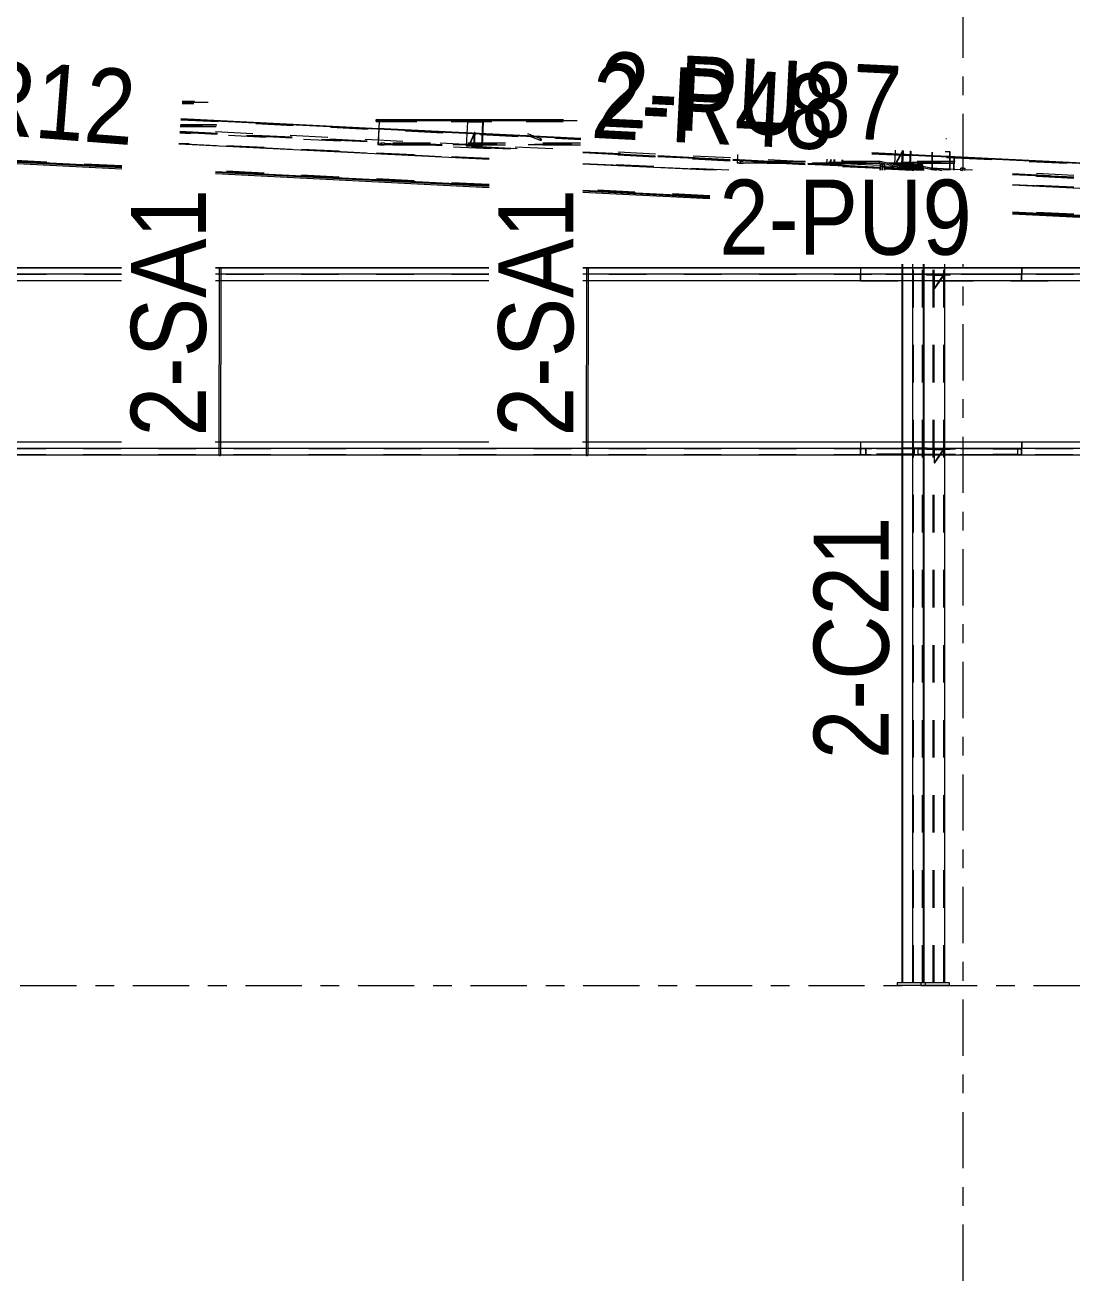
# Model space of a CAD drawing. Header units: millimetres. Extents: x -72 to 1100, y -472 to 348.
# Drawn here: x 757.8 to 813.6, y -15.8 to 51.2 of the extents above; entities that cross this region are included whole.
import ezdxf

# ---------------------------------------------------------------- set-up
doc = ezdxf.new("R2010")
doc.units = ezdxf.units.MM
for name, pattern in [('XKITLINE00', [0]), ('XKITLINE02', [4, 2, -2]), ('XKITLINE03', [6, 3, -1, 1, -1])]:
    doc.linetypes.add(name, pattern=pattern)
for name, color, linetype, lineweight in [('Part', 2, 'Continuous', 0), ('PartMark', 7, 'Continuous', 0), ('S-grid', 1, 'Continuous', 0)]:
    doc.layers.add(name, color=color, linetype=linetype, lineweight=lineweight)
doc.styles.add('ARIAL', font='ARIAL.TTF')

# ---------------------------------------------------------------- blocks, each defined once
blk = doc.blocks.new('*A6')
at = {"layer": 'S-grid', "color": 1, "linetype": 'XKITLINE03', "lineweight": 0}
blk.add_line((-22.448, 0), (1057.351, 0), dxfattribs=at)
blk = doc.blocks.new('*A514')
at = {"layer": 'Part', "color": 7, "linetype": 'XKITLINE02', "lineweight": 0}
for p, q in [((766.103, 46.139), (787.418, 45.094)), ((766.105, 46.17), (787.419, 45.125)), ((776.944, 45.653), (776.654, 45.667)), ((782.534, 44.044), (766.004, 44.855)), ((766.005, 44.872), (782.534, 44.062)), ((782.534, 44.076), (766.006, 44.886)), ((802.926, 44.333), (807.33, 44.118)), ((802.928, 44.365), (807.337, 44.149)), ((807.084, 44.176), (806.155, 44.221)), ((807.084, 44.143), (806.155, 44.188)), ((795.305, 43.45), (787.533, 43.831)), ((787.533, 43.817), (795.015, 43.45)), ((794.657, 43.45), (787.533, 43.799)), ((807.298, 43.45), (807.33, 44.118)), ((807.33, 44.118), (807.337, 44.149)), ((807.337, 44.149), (807.338, 44.163))]:
    blk.add_line(p, q, dxfattribs=at)
at = {"layer": 'Part', "color": 2, "linetype": 'XKITLINE00', "lineweight": 0}
for p, q in [((787.418, 45.107), (766.104, 46.152)), ((776.654, 45.667), (766.107, 46.185)), ((787.42, 45.14), (776.944, 45.653)), ((782.534, 44.029), (766.003, 44.839)), ((806.155, 44.188), (802.927, 44.346)), ((806.155, 44.221), (802.929, 44.379)), ((794.339, 43.45), (787.533, 43.784)), ((807.338, 44.163), (807.084, 44.176)), ((807.33, 44.13), (807.084, 44.143)), ((807.33, 44.13), (807.298, 43.45)), ((807.338, 44.163), (807.33, 44.13))]:
    blk.add_line(p, q, dxfattribs=at)
blk = doc.blocks.new('*A515')
at = {"layer": 'Part', "color": 2, "linetype": 'XKITLINE00', "lineweight": 0}
for p, q in [((743.618, 38.237), (743.618, 38.25)), ((762.951, 38.25), (743.618, 38.25)), ((762.951, 38.237), (743.618, 38.237)), ((743.619, 37.906), (743.619, 38.237)), ((768.151, 38.25), (767.951, 38.25)), ((768.151, 38.237), (767.951, 38.237)), ((782.527, 38.25), (768.236, 38.25)), ((782.527, 38.237), (768.236, 38.237)), ((787.727, 38.25), (787.527, 38.25)), ((787.727, 38.237), (787.527, 38.237)), ((810.924, 38.25), (787.812, 38.25)), ((810.924, 38.237), (787.812, 38.237)), ((810.924, 38.237), (810.924, 38.25)), ((810.925, 37.906), (810.925, 38.237)), ((743.599, 37.549), (743.599, 37.906)), ((762.951, 37.906), (743.599, 37.906)), ((762.95, 37.549), (743.599, 37.549)), ((782.526, 37.549), (767.95, 37.549)), ((782.527, 37.906), (767.951, 37.906)), ((810.905, 37.549), (787.526, 37.549)), ((810.905, 37.906), (787.527, 37.906)), ((810.905, 37.906), (810.905, 37.549))]:
    blk.add_line(p, q, dxfattribs=at)
at = {"layer": 'Part', "color": 7, "linetype": 'XKITLINE02', "lineweight": 0}
for p, q in [((743.619, 38.237), (743.618, 38.237)), ((743.619, 37.893), (743.619, 38.25)), ((768.236, 38.25), (768.151, 38.25)), ((768.236, 38.237), (768.151, 38.237)), ((787.812, 38.25), (787.727, 38.25)), ((787.812, 38.237), (787.727, 38.237)), ((810.926, 38.25), (810.924, 38.25)), ((810.926, 38.25), (810.924, 38.25)), ((810.924, 38.237), (810.925, 38.237)), ((810.925, 38.237), (810.924, 38.237)), ((810.926, 38.25), (810.926, 37.893)), ((762.951, 37.893), (743.599, 37.893)), ((743.599, 37.893), (743.599, 37.561)), ((743.599, 37.561), (743.6, 37.561)), ((762.95, 37.561), (743.599, 37.561)), ((743.6, 37.549), (743.599, 37.549)), ((743.6, 37.561), (743.6, 37.549)), ((782.526, 37.561), (767.95, 37.561)), ((782.527, 37.893), (767.951, 37.893)), ((810.907, 37.561), (787.526, 37.561)), ((810.926, 37.893), (787.527, 37.893)), ((810.925, 37.906), (810.905, 37.906)), ((810.905, 37.561), (810.905, 37.893)), ((810.905, 37.549), (810.907, 37.549)), ((810.907, 37.549), (810.905, 37.549)), ((810.907, 37.549), (810.907, 37.561))]:
    blk.add_line(p, q, dxfattribs=at)
blk = doc.blocks.new('*A516')
at = {"layer": 'Part', "color": 2, "linetype": 'XKITLINE00', "lineweight": 0}
for p, q in [((743.618, 28.951), (743.618, 28.964)), ((762.941, 28.964), (743.618, 28.964)), ((762.941, 28.951), (743.618, 28.951)), ((743.619, 28.62), (743.619, 28.951)), ((768.141, 28.964), (767.941, 28.964)), ((768.141, 28.951), (767.941, 28.951)), ((782.517, 28.964), (768.226, 28.964)), ((782.517, 28.951), (768.226, 28.951)), ((787.717, 28.964), (787.517, 28.964)), ((787.717, 28.951), (787.517, 28.951)), ((810.924, 28.964), (787.802, 28.964)), ((810.924, 28.951), (787.802, 28.951)), ((810.924, 28.951), (810.924, 28.964)), ((810.925, 28.62), (810.925, 28.951)), ((743.599, 28.263), (743.599, 28.62)), ((810.905, 28.62), (743.599, 28.62)), ((810.905, 28.263), (743.599, 28.263)), ((810.905, 28.62), (810.905, 28.263))]:
    blk.add_line(p, q, dxfattribs=at)
at = {"layer": 'Part', "color": 7, "linetype": 'XKITLINE02', "lineweight": 0}
for p, q in [((743.619, 28.951), (743.618, 28.951)), ((743.619, 28.607), (743.619, 28.964)), ((768.226, 28.964), (768.141, 28.964)), ((768.226, 28.951), (768.141, 28.951)), ((787.802, 28.964), (787.717, 28.964)), ((787.802, 28.951), (787.717, 28.951)), ((810.926, 28.964), (810.924, 28.964)), ((810.926, 28.964), (810.924, 28.964)), ((810.924, 28.951), (810.925, 28.951)), ((810.925, 28.951), (810.924, 28.951)), ((810.926, 28.964), (810.926, 28.607)), ((810.926, 28.607), (743.599, 28.607)), ((743.599, 28.607), (743.599, 28.276)), ((743.599, 28.276), (743.6, 28.276)), ((810.907, 28.276), (743.599, 28.276)), ((743.6, 28.263), (743.599, 28.263)), ((743.6, 28.276), (743.6, 28.263)), ((810.925, 28.62), (810.905, 28.62)), ((810.905, 28.276), (810.905, 28.607)), ((810.905, 28.263), (810.907, 28.263)), ((810.907, 28.263), (810.905, 28.263)), ((810.907, 28.263), (810.907, 28.276))]:
    blk.add_line(p, q, dxfattribs=at)
blk = doc.blocks.new('*A517')
at = {"layer": 'Part', "color": 7, "linetype": 'XKITLINE02', "lineweight": 0}
for p, q in [((766.056, 45.53), (784.634, 44.587)), ((785.925, 44.586), (766.061, 45.594)), ((749.185, 45.393), (749.133, 44.333)), ((782.632, 44.589), (766.048, 45.431)), ((766.052, 45.483), (783.676, 44.588)), ((783.589, 44.588), (766.052, 45.478)), ((783.923, 44.588), (766.053, 45.495)), ((749.139, 44.316), (749.119, 44.218)), ((749.133, 44.333), (749.142, 44.38)), ((762.957, 43.632), (749.133, 44.333)), ((749.142, 44.38), (749.139, 44.316)), ((749.139, 44.316), (762.957, 43.615)), ((762.957, 43.679), (749.142, 44.38)), ((803.395, 43.699), (787.534, 44.504)), ((787.534, 44.44), (803.392, 43.635)), ((803.375, 43.601), (787.534, 44.405)), ((787.534, 44.393), (803.382, 43.588)), ((803.382, 43.584), (787.534, 44.388)), ((803.372, 43.537), (787.534, 44.341)), ((803.375, 43.601), (803.372, 43.537)), ((803.372, 43.537), (803.382, 43.584)), ((803.395, 43.699), (803.375, 43.601)), ((803.382, 43.584), (803.375, 43.45)), ((803.376, 43.45), (803.382, 43.588)), ((803.382, 43.588), (803.392, 43.635)), ((803.392, 43.635), (803.395, 43.699)), ((782.532, 42.686), (767.957, 43.425)), ((782.532, 42.638), (767.957, 43.378)), ((767.957, 43.361), (782.532, 42.622)), ((794.305, 42.088), (787.532, 42.432)), ((794.305, 42.041), (787.532, 42.384)), ((787.532, 42.368), (794.305, 42.024))]:
    blk.add_line(p, q, dxfattribs=at)
at = {"layer": 'Part', "color": 2, "linetype": 'XKITLINE00', "lineweight": 0}
for p, q in [((749.185, 45.393), (749.132, 44.329)), ((749.119, 44.218), (749.123, 44.282)), ((762.957, 43.516), (749.119, 44.218)), ((749.123, 44.282), (749.132, 44.329)), ((762.957, 43.58), (749.123, 44.282)), ((762.957, 43.627), (749.132, 44.329)), ((782.532, 42.634), (767.957, 43.374)), ((782.532, 42.586), (767.957, 43.326)), ((782.532, 42.522), (767.957, 43.262)), ((794.305, 42.036), (787.532, 42.38)), ((794.305, 41.989), (787.532, 42.333)), ((794.305, 41.925), (787.532, 42.269))]:
    blk.add_line(p, q, dxfattribs=at)
blk = doc.blocks.new('*A518')
at = {"layer": 'Part', "color": 2, "linetype": 'XKITLINE00', "lineweight": 0}
for p, q in [((776.516, 46.149), (776.51, 46.043)), ((776.51, 46.043), (776.516, 46.041)), ((776.682, 46.112), (776.516, 46.149)), ((776.516, 46.149), (786.482, 46.149)), ((776.516, 46.041), (776.521, 46.135)), ((776.673, 46.041), (776.516, 46.041)), ((776.521, 46.135), (776.676, 46.1)), ((776.676, 46.1), (776.654, 45.654)), ((776.682, 46.112), (776.66, 45.653)), ((776.682, 46.112), (787.239, 46.112)), ((776.778, 44.891), (776.774, 44.797)), ((776.784, 44.889), (776.778, 44.891)), ((776.94, 44.891), (776.778, 44.891)), ((776.779, 44.783), (776.784, 44.889)), ((776.967, 44.889), (776.784, 44.889)), ((776.779, 44.783), (776.725, 44.795)), ((776.774, 44.797), (776.726, 44.808)), ((776.962, 44.783), (776.779, 44.783))]:
    blk.add_line(p, q, dxfattribs=at)
at = {"layer": 'Part', "color": 7, "linetype": 'XKITLINE02', "lineweight": 0}
for p, q in [((776.51, 46.043), (786.458, 46.043)), ((786.506, 46.135), (776.521, 46.135)), ((776.654, 45.654), (776.612, 44.82)), ((776.66, 45.653), (776.619, 44.832)), ((776.679, 46.041), (776.673, 46.041)), ((776.676, 46.1), (787.208, 46.1)), ((776.679, 46.041), (786.485, 46.041)), ((787.407, 44.891), (776.94, 44.891)), ((787.407, 44.889), (776.967, 44.889)), ((776.725, 44.795), (776.612, 44.82)), ((776.612, 44.82), (786.921, 44.82)), ((776.726, 44.808), (776.619, 44.832)), ((786.951, 44.832), (776.619, 44.832)), ((787.403, 44.797), (776.774, 44.797)), ((787.402, 44.783), (776.962, 44.783))]:
    blk.add_line(p, q, dxfattribs=at)
blk = doc.blocks.new('*A609')
at = {"layer": 'Part', "color": 2, "linetype": 'XKITLINE00', "lineweight": 0}
for p, q in [((768.151, 38.256), (768.166, 38.258)), ((768.151, 38.256), (768.151, 37.906)), ((768.166, 38.258), (768.198, 38.259)), ((768.198, 38.259), (768.227, 38.257)), ((768.227, 38.257), (768.236, 38.255)), ((768.236, 38.255), (768.236, 37.906)), ((768.15, 37.549), (768.14, 28.62)), ((768.236, 37.549), (768.226, 28.62)), ((768.14, 28.258), (768.14, 28.263)), ((768.155, 28.26), (768.14, 28.258)), ((768.14, 28.258), (768.15, 28.255)), ((768.15, 28.255), (768.179, 28.254)), ((768.186, 28.26), (768.155, 28.26)), ((768.179, 28.254), (768.21, 28.255)), ((768.215, 28.259), (768.186, 28.26)), ((768.21, 28.255), (768.225, 28.257)), ((768.225, 28.257), (768.215, 28.259)), ((768.225, 28.257), (768.225, 28.263))]:
    blk.add_line(p, q, dxfattribs=at)
at = {"layer": 'Part', "color": 7, "linetype": 'XKITLINE02', "lineweight": 0}
for p, q in [((768.161, 38.254), (768.151, 38.256)), ((768.19, 38.253), (768.161, 38.254)), ((768.221, 38.253), (768.19, 38.253)), ((768.236, 38.255), (768.221, 38.253)), ((768.151, 37.906), (768.15, 37.549)), ((768.236, 37.906), (768.236, 37.549)), ((768.14, 28.62), (768.14, 28.263)), ((768.226, 28.62), (768.225, 28.263))]:
    blk.add_line(p, q, dxfattribs=at)
blk = doc.blocks.new('*A732')
at = {"layer": 'Part', "color": 7, "linetype": 'XKITLINE02', "lineweight": 0}
for p, q in [((766.171, 47.017), (766.781, 47.017)), ((766.171, 47.015), (766.808, 47.015)), ((766.175, 47.074), (767.531, 47.074)), ((766.829, 47.109), (766.178, 47.109)), ((768, 45.757), (766.073, 45.757)), ((767.976, 45.771), (766.075, 45.771)), ((766.076, 45.794), (767.244, 45.794)), ((767.274, 45.806), (766.077, 45.806)), ((767.997, 45.865), (766.082, 45.865)), ((768.024, 45.863), (766.082, 45.863))]:
    blk.add_line(p, q, dxfattribs=at)
at = {"layer": 'Part', "color": 2, "linetype": 'XKITLINE00', "lineweight": 0}
for p, q in [((766.176, 47.086), (767.561, 47.086)), ((766.179, 47.123), (766.805, 47.123))]:
    blk.add_line(p, q, dxfattribs=at)
blk = doc.blocks.new('*A733')
at = {"layer": 'Part', "color": 7, "linetype": 'XKITLINE02', "lineweight": 0}
for p, q in [((781.385, 46.031), (781.322, 44.753)), ((781.339, 44.749), (781.402, 46.028)), ((781.402, 46.028), (781.385, 46.031)), ((781.385, 46.031), (782.205, 46.031)), ((781.402, 46.028), (782.222, 46.028)), ((782.142, 44.753), (782.205, 46.031)), ((782.222, 46.028), (782.159, 44.749)), ((782.205, 46.031), (782.222, 46.028)), ((781.322, 44.753), (781.339, 44.749)), ((781.322, 44.753), (782.142, 44.753)), ((781.339, 44.749), (782.159, 44.749)), ((782.159, 44.749), (782.142, 44.753))]:
    blk.add_line(p, q, dxfattribs=at)
blk = doc.blocks.new('*A734')
at = {"layer": 'Part', "color": 7, "linetype": 'XKITLINE02', "lineweight": 0}
for p, q in [((781.751, 45.463), (781.483, 44.805)), ((781.514, 44.805), (781.783, 45.463)), ((781.716, 44.753), (781.751, 45.463)), ((781.783, 45.463), (781.748, 44.753)), ((781.783, 45.463), (781.751, 45.463)), ((781.514, 44.805), (781.483, 44.805)), ((781.483, 44.805), (781.716, 44.753)), ((781.748, 44.753), (781.514, 44.805)), ((781.748, 44.753), (781.716, 44.753))]:
    blk.add_line(p, q, dxfattribs=at)
blk = doc.blocks.new('*A748')
at = {"layer": 'Part', "color": 2, "linetype": 'XKITLINE00', "lineweight": 0}
for p, q in [((802.354, 28.951), (802.354, 28.964)), ((821.679, 28.964), (802.354, 28.964)), ((821.679, 28.951), (802.354, 28.951)), ((802.355, 28.62), (802.355, 28.951)), ((826.879, 28.964), (826.679, 28.964)), ((826.879, 28.951), (826.679, 28.951)), ((841.257, 28.964), (826.964, 28.964)), ((841.257, 28.951), (826.964, 28.951)), ((846.457, 28.964), (846.257, 28.964)), ((846.457, 28.951), (846.257, 28.951)), ((869.66, 28.964), (846.543, 28.964)), ((869.66, 28.951), (846.543, 28.951)), ((869.66, 28.951), (869.66, 28.964)), ((869.661, 28.62), (869.661, 28.951)), ((802.335, 28.263), (802.335, 28.62)), ((869.641, 28.62), (802.335, 28.62)), ((869.641, 28.263), (802.335, 28.263)), ((869.641, 28.62), (869.641, 28.263))]:
    blk.add_line(p, q, dxfattribs=at)
at = {"layer": 'Part', "color": 7, "linetype": 'XKITLINE02', "lineweight": 0}
for p, q in [((802.355, 28.951), (802.354, 28.951)), ((802.355, 28.607), (802.355, 28.964)), ((826.964, 28.964), (826.879, 28.964)), ((826.964, 28.951), (826.879, 28.951)), ((846.543, 28.964), (846.457, 28.964)), ((846.543, 28.951), (846.457, 28.951)), ((869.661, 28.964), (869.66, 28.964)), ((869.661, 28.964), (869.66, 28.964)), ((869.66, 28.951), (869.661, 28.951)), ((869.661, 28.951), (869.66, 28.951)), ((869.661, 28.964), (869.661, 28.607)), ((869.661, 28.607), (802.335, 28.607)), ((802.335, 28.607), (802.335, 28.276)), ((802.335, 28.276), (802.336, 28.276)), ((869.643, 28.276), (802.335, 28.276)), ((802.336, 28.263), (802.335, 28.263)), ((802.336, 28.276), (802.336, 28.263)), ((869.661, 28.62), (869.641, 28.62)), ((869.641, 28.276), (869.641, 28.607)), ((869.641, 28.263), (869.643, 28.263)), ((869.643, 28.263), (869.641, 28.263)), ((869.643, 28.263), (869.643, 28.276))]:
    blk.add_line(p, q, dxfattribs=at)
blk = doc.blocks.new('*A753')
at = {"layer": 'Part', "color": 7, "linetype": 'XKITLINE02', "lineweight": 0}
for p, q in [((807.899, 43.45), (807.903, 43.47)), ((807.903, 43.47), (807.902, 43.45)), ((808.306, 43.45), (807.903, 43.47)), ((821.694, 42.771), (810.424, 43.343)), ((810.424, 43.278), (821.694, 42.706)), ((821.694, 42.671), (810.424, 43.243)), ((810.424, 43.231), (821.694, 42.659)), ((821.694, 42.655), (810.424, 43.227)), ((821.694, 42.607), (810.424, 43.179)), ((841.272, 41.777), (826.694, 42.517)), ((826.694, 42.453), (841.271, 41.713)), ((841.271, 41.678), (826.694, 42.417)), ((826.694, 42.405), (841.271, 41.665)), ((841.271, 41.661), (826.694, 42.401)), ((841.271, 41.614), (826.694, 42.353)), ((856.459, 41.006), (846.271, 41.523)), ((821.692, 40.698), (810.424, 41.27)), ((821.692, 40.651), (810.424, 41.223)), ((810.424, 41.206), (821.692, 40.634)), ((846.271, 41.459), (856.459, 40.942)), ((856.459, 40.907), (846.271, 41.424)), ((846.271, 41.412), (856.459, 40.895)), ((856.459, 40.89), (846.271, 41.407)), ((856.459, 40.843), (846.271, 41.36)), ((841.269, 39.705), (826.692, 40.445)), ((841.269, 39.657), (826.692, 40.397)), ((826.692, 40.381), (841.269, 39.641)), ((856.459, 38.934), (846.269, 39.451)), ((856.459, 38.886), (846.269, 39.404)), ((846.269, 39.387), (856.459, 38.87))]:
    blk.add_line(p, q, dxfattribs=at)
at = {"layer": 'Part', "color": 2, "linetype": 'XKITLINE00', "lineweight": 0}
for p, q in [((821.692, 40.647), (810.424, 41.218)), ((821.692, 40.599), (810.424, 41.171)), ((821.692, 40.535), (810.424, 41.107)), ((841.269, 39.605), (826.691, 40.345)), ((841.269, 39.541), (826.691, 40.281)), ((841.269, 39.653), (826.692, 40.393)), ((856.459, 38.882), (846.269, 39.399)), ((856.459, 38.835), (846.269, 39.352)), ((856.459, 38.77), (846.269, 39.288))]:
    blk.add_line(p, q, dxfattribs=at)
blk = doc.blocks.new('*A799')
at = {"layer": 'S-grid', "color": 1, "linetype": 'XKITLINE03', "lineweight": 0}
for p, q in [((807.803, 43.45), (807.803, 97.204)), ((807.803, -15.75), (807.803, 38.45))]:
    blk.add_line(p, q, dxfattribs=at)
blk = doc.blocks.new('*A801')
at = {"layer": 'Part', "color": 7, "linetype": 'XKITLINE02', "lineweight": 0}
for p, q in [((806.884, 45.126), (806.886, 45.126)), ((795.777, 44.286), (795.755, 43.846)), ((795.783, 44.286), (795.762, 43.858)), ((795.877, 43.819), (795.755, 43.846)), ((795.755, 43.846), (806.598, 43.846)), ((795.878, 43.832), (795.762, 43.858)), ((806.628, 43.858), (795.762, 43.858)), ((807.33, 43.823), (795.917, 43.823)), ((807.352, 43.917), (796.053, 43.917)), ((807.355, 43.809), (796.074, 43.809)), ((807.379, 43.915), (796.08, 43.915))]:
    blk.add_line(p, q, dxfattribs=at)
at = {"layer": 'Part', "color": 2, "linetype": 'XKITLINE00', "lineweight": 0}
for p, q in [((806.885, 45.138), (806.916, 45.138)), ((795.922, 43.809), (795.877, 43.819)), ((795.917, 43.823), (795.878, 43.832)), ((795.921, 43.917), (795.917, 43.823)), ((795.927, 43.915), (795.921, 43.917)), ((796.053, 43.917), (795.921, 43.917)), ((795.922, 43.809), (795.927, 43.915)), ((796.074, 43.809), (795.922, 43.809)), ((796.08, 43.915), (795.927, 43.915))]:
    blk.add_line(p, q, dxfattribs=at)
blk = doc.blocks.new('*A802')
at = {"layer": 'Part', "color": 7, "linetype": 'XKITLINE02', "lineweight": 0}
for p, q in [((804.465, 43.676), (803.299, 43.938)), ((804.465, 43.597), (803.299, 43.859)), ((804.994, 43.597), (803.978, 43.825)), ((804.035, 43.822), (805.039, 43.597)), ((805.568, 43.676), (804.465, 43.676)), ((804.465, 43.676), (804.465, 43.597)), ((804.465, 43.597), (804.994, 43.597)), ((805.568, 43.676), (804.714, 43.868)), ((804.714, 43.789), (805.568, 43.597)), ((804.994, 43.597), (804.994, 43.45)), ((805.039, 43.45), (805.039, 43.597)), ((805.039, 43.597), (805.568, 43.597)), ((805.568, 43.597), (805.568, 43.676))]:
    blk.add_line(p, q, dxfattribs=at)
blk = doc.blocks.new('*A804')
at = {"layer": 'Part', "color": 7, "linetype": 'XKITLINE02', "lineweight": 0}
for p, q in [((804.538, 43.587), (804.538, 43.45)), ((804.538, 43.587), (804.575, 43.579)), ((805.642, 43.587), (804.538, 43.587)), ((804.575, 43.579), (804.575, 43.45)), ((804.575, 43.579), (805.105, 43.579)), ((805.105, 43.579), (805.105, 43.45)), ((805.105, 43.579), (805.679, 43.45)), ((805.149, 43.45), (805.149, 43.579)), ((805.149, 43.579), (805.679, 43.579)), ((805.723, 43.45), (805.149, 43.579)), ((805.642, 43.45), (805.642, 43.587)), ((805.679, 43.579), (805.642, 43.587)), ((805.679, 43.45), (805.679, 43.579)), ((804.538, 38.25), (804.538, 37.549)), ((804.575, 38.25), (804.575, 37.549)), ((805.105, 38.25), (805.105, 37.549)), ((805.149, 0.143), (805.149, 38.45)), ((805.642, 0.143), (805.642, 38.45)), ((805.675, 38.25), (805.675, 37.549)), ((805.679, 0.143), (805.679, 38.45)), ((805.712, 38.25), (805.712, 37.549)), ((806.205, 0.143), (806.205, 38.45)), ((806.249, 0.143), (806.249, 38.45)), ((806.779, 0.143), (806.779, 38.45)), ((806.815, 38.25), (806.815, 37.549)), ((804.538, 28.964), (804.538, 28.263)), ((804.575, 28.964), (804.575, 28.263)), ((805.105, 28.964), (805.105, 28.263)), ((805.675, 28.964), (805.675, 28.263)), ((805.712, 28.964), (805.712, 28.263)), ((806.815, 28.964), (806.815, 28.263)), ((806.815, 0.143), (804.538, 0.143))]:
    blk.add_line(p, q, dxfattribs=at)
at = {"layer": 'Part', "color": 2, "linetype": 'XKITLINE00', "lineweight": 0}
for p, q in [((804.538, 38.45), (804.538, 38.25)), ((804.575, 38.45), (804.575, 38.25)), ((805.105, 38.45), (805.105, 38.25)), ((805.675, 38.45), (805.675, 38.25)), ((805.712, 38.45), (805.712, 38.25)), ((806.815, 38.45), (806.815, 38.25)), ((804.538, 37.549), (804.538, 28.964)), ((804.575, 37.549), (804.575, 28.964)), ((805.105, 37.549), (805.105, 28.964)), ((805.675, 37.549), (805.675, 28.964)), ((805.712, 37.549), (805.712, 28.964)), ((806.815, 37.549), (806.815, 28.964)), ((804.538, 28.263), (804.538, 0.143)), ((804.575, 28.263), (804.575, 0.143)), ((805.105, 28.263), (805.105, 0.143)), ((805.675, 28.263), (805.675, 0.143)), ((805.712, 28.263), (805.712, 0.143)), ((806.815, 28.263), (806.815, 0.143))]:
    blk.add_line(p, q, dxfattribs=at)
blk = doc.blocks.new('*A805')
at = {"layer": 'Part', "color": 2, "linetype": 'XKITLINE00', "lineweight": 0}
for p, q in [((807.071, 0.143), (804.283, 0.143)), ((804.283, 0.143), (804.283, 0)), ((807.071, 0), (804.283, 0)), ((805.557, 0), (805.557, 0.143)), ((807.071, 0), (807.071, 0.143))]:
    blk.add_line(p, q, dxfattribs=at)
at = {"layer": 'Part', "color": 7, "linetype": 'XKITLINE02', "lineweight": 0}
blk.add_line((805.797, 0), (805.797, 0.143), dxfattribs=at)
blk = doc.blocks.new('*A807')
at = {"layer": 'Part', "color": 7, "linetype": 'XKITLINE02', "lineweight": 0}
for p, q in [((804.629, 28.607), (804.629, 28.643)), ((805.353, 28.643), (804.629, 28.643)), ((805.353, 28.607), (804.629, 28.607)), ((804.88, 28.643), (804.88, 28.607)), ((805.007, 28.607), (805.007, 28.643)), ((805.152, 28.607), (805.152, 28.643)), ((805.353, 28.607), (805.353, 28.643))]:
    blk.add_line(p, q, dxfattribs=at)
blk = doc.blocks.new('*A808')
at = {"layer": 'Part', "color": 7, "linetype": 'XKITLINE02', "lineweight": 0}
for p, q in [((806.248, 28.571), (806.248, 28.263)), ((806.734, 28.571), (806.248, 28.571)), ((806.248, 28.571), (806.279, 28.571)), ((806.279, 27.857), (806.279, 28.571)), ((806.279, 28.571), (806.765, 28.571)), ((806.734, 28.571), (806.524, 28.263)), ((806.765, 28.571), (806.555, 28.263)), ((806.734, 28.571), (806.765, 28.571))]:
    blk.add_line(p, q, dxfattribs=at)
at = {"layer": 'Part', "color": 2, "linetype": 'XKITLINE00', "lineweight": 0}
for p, q in [((806.248, 28.263), (806.248, 27.857)), ((806.524, 28.263), (806.248, 27.857)), ((806.555, 28.263), (806.279, 27.857)), ((806.248, 27.857), (806.279, 27.857))]:
    blk.add_line(p, q, dxfattribs=at)
blk = doc.blocks.new('*A809')
at = {"layer": 'Part', "color": 7, "linetype": 'XKITLINE02', "lineweight": 0}
for p, q in [((807.107, 28.607), (805.854, 28.607)), ((805.854, 28.607), (805.854, 28.571)), ((807.107, 28.571), (805.854, 28.571)), ((806.157, 28.571), (806.157, 28.607)), ((806.174, 28.571), (806.174, 28.607)), ((806.673, 28.607), (806.673, 28.571)), ((807.085, 28.571), (807.085, 28.607)), ((807.107, 28.571), (807.107, 28.607))]:
    blk.add_line(p, q, dxfattribs=at)
blk = doc.blocks.new('*A810')
at = {"layer": 'Part', "color": 7, "linetype": 'XKITLINE02', "lineweight": 0}
for p, q in [((806.248, 37.857), (806.248, 37.549)), ((806.734, 37.857), (806.248, 37.857)), ((806.248, 37.857), (806.279, 37.857)), ((806.279, 37.143), (806.279, 37.857)), ((806.279, 37.857), (806.765, 37.857)), ((806.734, 37.857), (806.524, 37.549)), ((806.765, 37.857), (806.555, 37.549)), ((806.734, 37.857), (806.765, 37.857))]:
    blk.add_line(p, q, dxfattribs=at)
at = {"layer": 'Part', "color": 2, "linetype": 'XKITLINE00', "lineweight": 0}
for p, q in [((806.248, 37.549), (806.248, 37.143)), ((806.524, 37.549), (806.248, 37.143)), ((806.555, 37.549), (806.279, 37.143)), ((806.248, 37.143), (806.279, 37.143))]:
    blk.add_line(p, q, dxfattribs=at)
blk = doc.blocks.new('*A811')
at = {"layer": 'Part', "color": 7, "linetype": 'XKITLINE02', "lineweight": 0}
for p, q in [((807.107, 37.893), (805.854, 37.893)), ((805.854, 37.893), (805.854, 37.857)), ((807.107, 37.857), (805.854, 37.857)), ((806.157, 37.857), (806.157, 37.893)), ((806.174, 37.857), (806.174, 37.893)), ((806.673, 37.893), (806.673, 37.857)), ((807.085, 37.857), (807.085, 37.893)), ((807.107, 37.857), (807.107, 37.893))]:
    blk.add_line(p, q, dxfattribs=at)
blk = doc.blocks.new('*A812')
at = {"layer": 'Part', "color": 7, "linetype": 'XKITLINE02', "lineweight": 0}
for p, q in [((805.877, 28.643), (805.203, 28.643)), ((805.203, 28.607), (805.203, 28.643)), ((805.877, 28.607), (805.203, 28.607)), ((805.247, 28.607), (805.247, 28.643)), ((805.404, 28.607), (805.404, 28.643)), ((805.625, 28.607), (805.625, 28.643)), ((805.877, 28.643), (805.877, 28.607))]:
    blk.add_line(p, q, dxfattribs=at)
blk = doc.blocks.new('*A813')
at = {"layer": 'Part', "color": 7, "linetype": 'XKITLINE02', "lineweight": 0}
for p, q in [((805.185, 28.607), (802.41, 28.607)), ((802.41, 28.607), (802.41, 28.593)), ((805.175, 28.593), (802.41, 28.593)), ((802.614, 28.321), (802.614, 28.593)), ((805.185, 28.321), (802.614, 28.321)), ((802.625, 28.321), (802.625, 28.607)), ((804.971, 28.593), (804.971, 28.607)), ((805.175, 28.321), (805.175, 28.593)), ((805.185, 28.607), (805.185, 28.321))]:
    blk.add_line(p, q, dxfattribs=at)
blk = doc.blocks.new('*A814')
at = {"layer": 'Part', "color": 7, "linetype": 'XKITLINE02', "lineweight": 0}
for p, q in [((810.862, 28.607), (805.389, 28.607)), ((805.389, 28.607), (805.389, 28.321)), ((805.389, 28.321), (810.719, 28.321)), ((805.396, 28.593), (810.862, 28.593)), ((805.396, 28.321), (805.396, 28.593)), ((805.539, 28.607), (805.539, 28.593)), ((810.711, 28.321), (810.711, 28.607)), ((810.719, 28.321), (810.719, 28.593)), ((810.862, 28.593), (810.862, 28.607))]:
    blk.add_line(p, q, dxfattribs=at)
blk = doc.blocks.new('*A817')
at = {"layer": 'Part', "color": 7, "linetype": 'XKITLINE02', "lineweight": 0}
for p, q in [((804.449, 43.747), (804.449, 43.45)), ((805.651, 43.747), (804.449, 43.747)), ((804.516, 43.747), (804.516, 43.45)), ((805.584, 43.45), (805.584, 43.747)), ((805.651, 43.45), (805.651, 43.747))]:
    blk.add_line(p, q, dxfattribs=at)
blk = doc.blocks.new('*A821')
at = {"layer": 'Part', "color": 7, "linetype": 'XKITLINE02', "lineweight": 0}
for p, q in [((803.378, 43.665), (803.367, 43.45)), ((803.4, 43.777), (803.378, 43.665)), ((803.378, 43.665), (803.485, 43.66)), ((803.383, 43.45), (803.4, 43.777)), ((803.507, 43.771), (803.4, 43.777)), ((803.485, 43.66), (803.474, 43.45)), ((803.485, 43.66), (803.507, 43.771)), ((803.491, 43.45), (803.507, 43.771))]:
    blk.add_line(p, q, dxfattribs=at)
blk = doc.blocks.new('*A822')
at = {"layer": 'Part', "color": 7, "linetype": 'XKITLINE02', "lineweight": 0}
for p, q in [((803.499, 43.659), (803.489, 43.45)), ((803.521, 43.771), (803.499, 43.659)), ((803.499, 43.659), (803.606, 43.654)), ((803.505, 43.45), (803.521, 43.771)), ((803.628, 43.765), (803.521, 43.771)), ((803.606, 43.654), (803.596, 43.45)), ((803.606, 43.654), (803.628, 43.765)), ((803.612, 43.45), (803.628, 43.765))]:
    blk.add_line(p, q, dxfattribs=at)
blk = doc.blocks.new('*A823')
at = {"layer": 'Part', "color": 7, "linetype": 'XKITLINE02', "lineweight": 0}
for p, q in [((807.679, 43.56), (807.658, 43.45)), ((807.674, 43.45), (807.679, 43.56)), ((807.786, 43.554), (807.679, 43.56)), ((807.766, 43.45), (807.786, 43.554)), ((807.781, 43.45), (807.786, 43.554)), ((807.658, 43.45), (807.658, 43.448)), ((807.658, 43.448), (807.765, 43.443)), ((807.765, 43.443), (807.766, 43.45))]:
    blk.add_line(p, q, dxfattribs=at)
blk = doc.blocks.new('*A824')
at = {"layer": 'Part', "color": 7, "linetype": 'XKITLINE02', "lineweight": 0}
for p, q in [((807.801, 43.553), (807.78, 43.45)), ((807.796, 43.45), (807.801, 43.553)), ((807.908, 43.548), (807.801, 43.553)), ((807.888, 43.45), (807.908, 43.548)), ((807.903, 43.45), (807.908, 43.548)), ((807.78, 43.45), (807.779, 43.442)), ((807.886, 43.437), (807.888, 43.45))]:
    blk.add_line(p, q, dxfattribs=at)
blk = doc.blocks.new('*A825')
at = {"layer": 'Part', "color": 7, "linetype": 'XKITLINE02', "lineweight": 0}
for p, q in [((806.099, 43.498), (806.102, 43.562)), ((807.675, 43.482), (806.102, 43.562)), ((806.102, 43.562), (806.6, 43.45)), ((807.043, 43.45), (806.099, 43.498)), ((806.312, 43.45), (806.099, 43.498)), ((806.372, 43.437), (806.312, 43.45)), ((806.6, 43.45), (806.673, 43.433)), ((807.675, 43.482), (807.668, 43.45)), ((807.673, 43.45), (807.675, 43.482))]:
    blk.add_line(p, q, dxfattribs=at)
blk = doc.blocks.new('*A826')
at = {"layer": 'Part', "color": 7, "linetype": 'XKITLINE02', "lineweight": 0}
for p, q in [((803.601, 43.525), (803.604, 43.589)), ((803.61, 43.572), (803.601, 43.525)), ((803.601, 43.525), (805.085, 43.45)), ((803.604, 43.589), (803.623, 43.688)), ((803.604, 43.589), (805.176, 43.509)), ((803.611, 43.577), (803.604, 43.45)), ((803.61, 43.572), (803.604, 43.45)), ((803.61, 43.572), (804.9, 43.507)), ((803.62, 43.624), (803.611, 43.577)), ((803.611, 43.577), (804.875, 43.512)), ((803.623, 43.688), (803.62, 43.624)), ((803.62, 43.624), (804.602, 43.574)), ((803.623, 43.688), (804.605, 43.638)), ((804.605, 43.638), (804.602, 43.574)), ((804.602, 43.574), (804.875, 43.512)), ((805.176, 43.509), (804.605, 43.638)), ((804.875, 43.512), (804.873, 43.47)), ((805.264, 43.45), (804.873, 43.47)), ((804.873, 43.47), (804.898, 43.464)), ((804.898, 43.464), (804.9, 43.507)), ((805.179, 43.45), (804.898, 43.464)), ((804.9, 43.507), (805.153, 43.45)), ((805.085, 43.45), (805.173, 43.446)), ((805.153, 43.45), (805.173, 43.446)), ((805.173, 43.45), (805.176, 43.509)), ((805.173, 43.446), (805.173, 43.45)), ((805.593, 43.433), (805.264, 43.45))]:
    blk.add_line(p, q, dxfattribs=at)
blk = doc.blocks.new('*A827')
at = {"layer": 'Part', "color": 7, "linetype": 'XKITLINE02', "lineweight": 0}
for p, q in [((804.576, 44.489), (804.208, 43.854)), ((804.24, 43.854), (804.608, 44.489)), ((804.541, 43.779), (804.576, 44.489)), ((804.608, 44.489), (804.573, 43.779)), ((804.608, 44.489), (804.576, 44.489)), ((804.24, 43.854), (804.208, 43.854)), ((804.208, 43.854), (804.541, 43.779)), ((804.573, 43.779), (804.24, 43.854)), ((804.573, 43.779), (804.541, 43.779))]:
    blk.add_line(p, q, dxfattribs=at)
blk = doc.blocks.new('*A828')
at = {"layer": 'Part', "color": 7, "linetype": 'XKITLINE02', "lineweight": 0}
for p, q in [((804.184, 44.518), (804.147, 43.779)), ((804.164, 43.775), (804.201, 44.517)), ((804.967, 43.779), (805.002, 44.478)), ((805.019, 44.477), (804.984, 43.775)), ((804.147, 43.779), (804.164, 43.775)), ((804.147, 43.779), (804.967, 43.779)), ((804.164, 43.775), (804.984, 43.775)), ((804.984, 43.775), (804.967, 43.779))]:
    blk.add_line(p, q, dxfattribs=at)
blk = doc.blocks.new('*A829')
at = {"layer": 'Part', "color": 7, "linetype": 'XKITLINE02', "lineweight": 0}
for p, q in [((804.538, 43.587), (804.542, 43.658)), ((805.149, 43.45), (804.538, 43.587)), ((805.642, 43.587), (804.538, 43.587)), ((805.468, 43.45), (804.542, 43.658)), ((804.542, 43.658), (805.646, 43.658)), ((805.646, 43.658), (805.642, 43.587)), ((806.253, 43.45), (805.642, 43.587)), ((806.572, 43.45), (805.646, 43.658))]:
    blk.add_line(p, q, dxfattribs=at)
blk = doc.blocks.new('*A830')
at = {"layer": 'Part', "color": 2, "linetype": 'XKITLINE00', "lineweight": 0}
for p, q in [((806.155, 44.421), (806.155, 43.45)), ((806.851, 44.442), (807.084, 44.442)), ((807.083, 43.45), (807.083, 44.442)), ((807.084, 44.442), (807.084, 43.45))]:
    blk.add_line(p, q, dxfattribs=at)
at = {"layer": 'Part', "color": 7, "linetype": 'XKITLINE02', "lineweight": 0}
blk.add_line((806.156, 43.45), (806.156, 44.421), dxfattribs=at)
blk = doc.blocks.new('*A833')
at = {"layer": 'Part', "color": 7, "linetype": 'XKITLINE02', "lineweight": 0}
for p, q in [((785.283, 45.043), (784.588, 45.303)), ((785.298, 45.127), (784.598, 45.389)), ((785.269, 45.118), (785.253, 45.089)), ((785.253, 45.089), (785.258, 45.058)), ((785.258, 45.058), (785.283, 45.043)), ((785.298, 45.127), (785.269, 45.118)), ((785.283, 45.043), (785.311, 45.052)), ((785.322, 45.111), (785.298, 45.127)), ((785.311, 45.052), (785.327, 45.08)), ((785.327, 45.08), (785.322, 45.111))]:
    blk.add_line(p, q, dxfattribs=at)
blk = doc.blocks.new('*A834')
at = {"layer": 'Part', "color": 7, "linetype": 'XKITLINE02', "lineweight": 0}
for p, q in [((800.528, 44.045), (800.515, 43.779)), ((800.515, 43.779), (800.531, 43.775)), ((800.515, 43.779), (801.335, 43.779)), ((800.531, 43.775), (800.545, 44.044)), ((800.531, 43.775), (801.351, 43.775)), ((801.335, 43.779), (801.346, 44.003)), ((801.351, 43.775), (801.335, 43.779)), ((801.363, 44.003), (801.351, 43.775))]:
    blk.add_line(p, q, dxfattribs=at)
blk = doc.blocks.new('*A835')
at = {"layer": 'Part', "color": 7, "linetype": 'XKITLINE02', "lineweight": 0}
for p, q in [((800.758, 44.033), (800.676, 43.831)), ((800.707, 43.831), (800.676, 43.831)), ((800.676, 43.831), (800.909, 43.779)), ((800.707, 43.831), (800.789, 44.032)), ((800.941, 43.779), (800.707, 43.831)), ((800.909, 43.779), (800.921, 44.025)), ((800.941, 43.779), (800.909, 43.779)), ((800.953, 44.023), (800.941, 43.779))]:
    blk.add_line(p, q, dxfattribs=at)
blk = doc.blocks.new('*A836')
at = {"layer": 'Part', "color": 2, "linetype": 'XKITLINE00', "lineweight": 0}
for p, q in [((787.727, 38.256), (787.742, 38.258)), ((787.727, 38.256), (787.727, 37.906)), ((787.742, 38.258), (787.774, 38.259)), ((787.774, 38.259), (787.803, 38.257)), ((787.803, 38.257), (787.812, 38.255)), ((787.812, 38.255), (787.812, 37.906)), ((787.726, 37.549), (787.716, 28.62)), ((787.812, 37.549), (787.802, 28.62)), ((787.716, 28.258), (787.716, 28.263)), ((787.731, 28.26), (787.716, 28.258)), ((787.716, 28.258), (787.726, 28.255)), ((787.726, 28.255), (787.755, 28.254)), ((787.762, 28.26), (787.731, 28.26)), ((787.755, 28.254), (787.786, 28.255)), ((787.792, 28.259), (787.762, 28.26)), ((787.786, 28.255), (787.801, 28.257)), ((787.801, 28.257), (787.792, 28.259)), ((787.801, 28.257), (787.801, 28.263))]:
    blk.add_line(p, q, dxfattribs=at)
at = {"layer": 'Part', "color": 7, "linetype": 'XKITLINE02', "lineweight": 0}
for p, q in [((787.737, 38.254), (787.727, 38.256)), ((787.766, 38.253), (787.737, 38.254)), ((787.797, 38.253), (787.766, 38.253)), ((787.812, 38.255), (787.797, 38.253)), ((787.727, 37.906), (787.726, 37.549)), ((787.812, 37.906), (787.812, 37.549)), ((787.716, 28.62), (787.716, 28.263)), ((787.802, 28.62), (787.801, 28.263))]:
    blk.add_line(p, q, dxfattribs=at)
blk = doc.blocks.new('*A845')
at = {"layer": 'Part', "color": 2, "linetype": 'XKITLINE00', "lineweight": 0}
for p, q in [((807.298, 43.45), (807.33, 44.13)), ((807.338, 44.163), (807.33, 44.13)), ((821.695, 43.426), (807.33, 44.13)), ((814.907, 43.792), (807.338, 44.163)), ((821.695, 43.459), (815.17, 43.779)), ((833.979, 42.857), (826.695, 43.214)), ((841.272, 42.467), (826.695, 43.181)), ((841.272, 42.5), (834.278, 42.843)), ((821.693, 42.109), (810.424, 42.661)), ((841.271, 41.149), (826.693, 41.864)), ((856.459, 40.405), (846.271, 40.904))]:
    blk.add_line(p, q, dxfattribs=at)
at = {"layer": 'Part', "color": 7, "linetype": 'XKITLINE02', "lineweight": 0}
for p, q in [((807.33, 44.118), (807.298, 43.45)), ((807.337, 44.149), (807.33, 44.118)), ((807.33, 44.118), (821.695, 43.413)), ((807.338, 44.163), (807.337, 44.149)), ((807.337, 44.149), (821.695, 43.445)), ((815.17, 43.779), (814.907, 43.792)), ((826.695, 43.2), (841.272, 42.485)), ((826.695, 43.168), (841.272, 42.454)), ((834.278, 42.843), (833.979, 42.857)), ((821.693, 42.156), (810.424, 42.709)), ((810.424, 42.695), (821.693, 42.142)), ((821.693, 42.125), (810.424, 42.677)), ((841.271, 41.197), (826.693, 41.911)), ((826.693, 41.897), (841.271, 41.182)), ((841.271, 41.165), (826.693, 41.88)), ((866.002, 39.984), (846.271, 40.952)), ((846.271, 40.937), (856.459, 40.438)), ((856.459, 40.42), (846.271, 40.92))]:
    blk.add_line(p, q, dxfattribs=at)
blk = doc.blocks.new('*A846')
at = {"layer": 'Part', "color": 2, "linetype": 'XKITLINE00', "lineweight": 0}
for p, q in [((802.354, 38.237), (802.354, 38.25)), ((821.689, 38.25), (802.354, 38.25)), ((821.689, 38.237), (802.354, 38.237)), ((802.355, 37.906), (802.355, 38.237)), ((826.889, 38.25), (826.689, 38.25)), ((826.889, 38.237), (826.689, 38.237)), ((841.268, 38.25), (826.974, 38.25)), ((841.268, 38.237), (826.974, 38.237)), ((846.468, 38.25), (846.268, 38.25)), ((846.468, 38.237), (846.268, 38.237)), ((864.703, 38.25), (846.553, 38.25)), ((864.693, 38.237), (846.553, 38.237)), ((802.335, 37.549), (802.335, 37.906)), ((821.689, 37.906), (802.335, 37.906)), ((821.688, 37.549), (802.335, 37.549)), ((841.267, 37.549), (826.688, 37.549)), ((841.267, 37.906), (826.689, 37.906)), ((864.445, 37.906), (846.267, 37.906)), ((864.178, 37.549), (846.267, 37.549))]:
    blk.add_line(p, q, dxfattribs=at)
at = {"layer": 'Part', "color": 7, "linetype": 'XKITLINE02', "lineweight": 0}
for p, q in [((802.355, 38.237), (802.354, 38.237)), ((802.355, 37.893), (802.355, 38.25)), ((841.268, 38.25), (826.889, 38.25)), ((826.974, 38.25), (826.889, 38.25)), ((826.974, 38.237), (826.889, 38.237)), ((846.553, 38.25), (846.268, 38.25)), ((846.553, 38.237), (846.468, 38.237)), ((802.335, 37.893), (802.335, 37.561)), ((821.689, 37.893), (802.335, 37.893)), ((802.335, 37.561), (802.336, 37.561)), ((802.335, 37.561), (821.688, 37.561)), ((802.336, 37.549), (802.335, 37.549)), ((802.336, 37.561), (802.336, 37.549)), ((826.688, 37.561), (841.267, 37.561)), ((841.267, 37.893), (826.689, 37.893)), ((864.436, 37.893), (846.267, 37.893)), ((846.267, 37.561), (864.187, 37.561))]:
    blk.add_line(p, q, dxfattribs=at)
blk = doc.blocks.new('*A1103')
at = {"layer": 'PartMark', "color": 3, "style": 'ARIAL', "width": 0.85}
blk.add_text('2-SA1', height=4, rotation=89.93719, dxfattribs=at).set_placement((787.017, 29.258))
blk = doc.blocks.new('*A1136')
at = {"layer": 'PartMark', "color": 3, "style": 'ARIAL', "width": 0.85}
blk.add_text('2-SA1', height=4, rotation=89.93719, dxfattribs=at).set_placement((767.441, 29.258))
blk = doc.blocks.new('*A1145')
at = {"layer": 'PartMark', "color": 3, "style": 'ARIAL', "width": 0.85}
blk.add_text('2-BR12', height=4, rotation=-4.42323, dxfattribs=at).set_placement((747.453, 46.028))
blk = doc.blocks.new('*A1150')
at = {"layer": 'PartMark', "color": 3, "style": 'ARIAL', "width": 0.85}
blk.add_text('2-PU9', height=4, dxfattribs=at).set_placement((794.805, 38.95))
blk = doc.blocks.new('*A1158')
at = {"layer": 'PartMark', "color": 3, "style": 'ARIAL', "width": 0.85}
blk.add_text('2-C21', height=4, rotation=90.00021, dxfattribs=at).set_placement((803.838, 12.06))
blk = doc.blocks.new('*A1159')
at = {"layer": 'PartMark', "color": 3, "style": 'ARIAL', "width": 0.85}
blk.add_text('2-PU87', height=4, rotation=-2.80749, dxfattribs=at).set_placement((788.309, 45.797))
blk = doc.blocks.new('*A1160')
at = {"layer": 'PartMark', "color": 3, "style": 'ARIAL', "width": 0.85}
blk.add_text('2-R48', height=4, rotation=-2.9049, dxfattribs=at).set_placement((787.923, 45.185))

msp = doc.modelspace()

# ---------------------------------------------------------------- block references
at = {"lineweight": 0}
for name in ['*A799', '*A1145', '*A1159', '*A1160', '*A732', '*A517', '*A514', '*A518', '*A733', '*A734', '*A833', '*A801', '*A828', '*A827', '*A830', '*A834', '*A835', '*A802', '*A821', '*A822', '*A826', '*A817', '*A829', '*A804', '*A825', '*A845', '*A823', '*A824', '*A1150', '*A753', '*A1136', '*A1103', '*A515', '*A609', '*A836', '*A846', '*A811', '*A810', '*A516', '*A748', '*A813', '*A807', '*A812', '*A814', '*A809', '*A808', '*A1158', '*A6', '*A805']:
    msp.add_blockref(name, (0, 0), dxfattribs=at)

doc.saveas('drawing.dxf')
